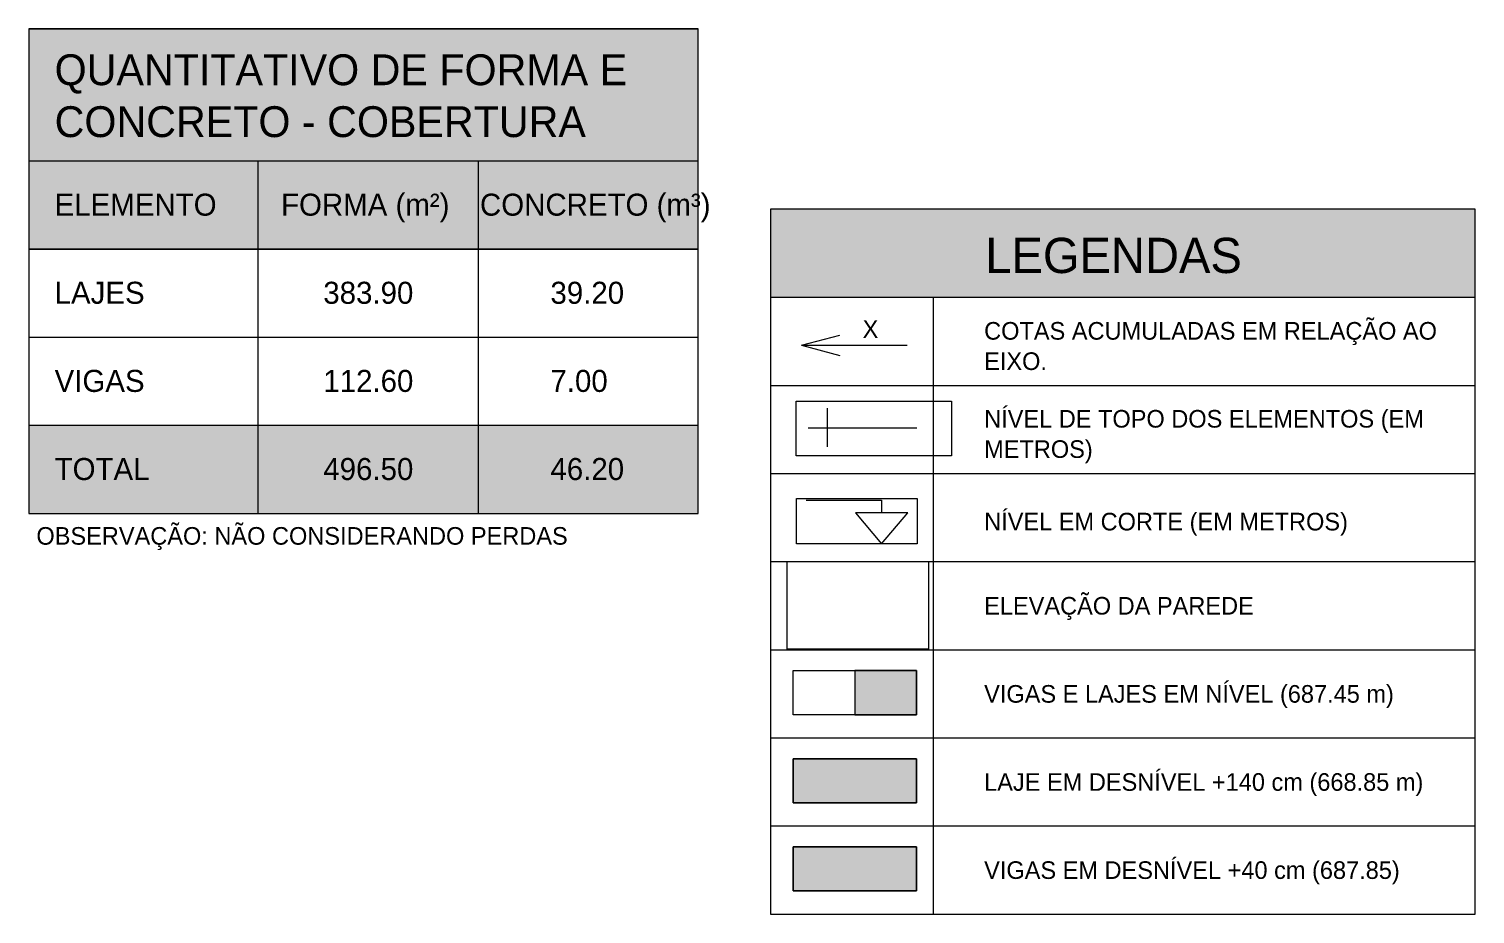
# Model space of a CAD drawing. Header units: centimetres. Extents: x 1490 to 17671, y -2277 to 8860.
# Drawn here: x 16029 to 17671, y -661 to 344 of the extents above; entities that cross this region are included whole.
import ezdxf

# ---------------------------------------------------------------- set-up
doc = ezdxf.new("R2010")
doc.units = ezdxf.units.CM
doc.linetypes.add('Tracejada', pattern=[0.635, 0.3175, -0.3175])
for name, color, linetype, lineweight, true_color in [('A-DETL-1', 1, 'Continuous', 9, 0xff0000), ('A-DETL-GENF-2', 8, 'Continuous', 9, 0x808080), ('A-DETL-GENF-3', 136, 'Continuous', 9, 0x008080), ('A-DETL-GENF-5', 36, 'Continuous', 9, 0x804000), ('A-DETL-GENF-6', 254, 'Continuous', 9, 0xe2e2e2), ('G-ANNO-TEXT-2', 1, 'Continuous', 9, 0xff0000)]:
    doc.layers.add(name, color=color, linetype=linetype, lineweight=lineweight, true_color=true_color)
for name, color, linetype, lineweight in [('A-DETL-THIN', 7, 'Continuous', 9), ('G-ANNO-REFR', 7, 'Tracejada', 9), ('G-ANNO-TEXT', 7, 'Continuous', 9)]:
    doc.layers.add(name, color=color, linetype=linetype, lineweight=lineweight)
doc.styles.add('Bahnschrift', font='', dxfattribs={"height": 20})
doc.styles.add('Bahnschrift_10', font='', dxfattribs={"height": 35})
doc.styles.add('Bahnschrift_11', font='', dxfattribs={"height": 25})
doc.styles.add('Bahnschrift_12', font='', dxfattribs={"height": 40})
doc.styles.get('Bahnschrift').set_extended_font_data('Bahnschrift')
doc.styles.get('Bahnschrift_10').set_extended_font_data('Bahnschrift')
doc.styles.get('Bahnschrift_11').set_extended_font_data('Bahnschrift')
doc.styles.get('Bahnschrift_12').set_extended_font_data('Bahnschrift')
picture_1 = doc.add_image_def('image1.png', size_in_pixel=(498, 175))
picture_2 = doc.add_image_def('image2.png', size_in_pixel=(846, 317))
picture_3 = doc.add_image_def('image3.jpg', size_in_pixel=(246, 153))

msp = doc.modelspace()

# ---------------------------------------------------------------- hatches: boundary and pattern name
at = {"layer": 'A-DETL-GENF-2'}
for points in [[(16789.3, 193.7), (16789.3, 343.7), (16029.3, 343.7), (16029.3, 193.7)], [(17671.5, 39.2), (17671.5, 139.2), (16871.5, 139.2), (16871.5, 39.2)], [(17037, -434.5), (17037, -384.5), (16967, -384.5), (16967, -434.5)]]:
    msp.add_hatch(color=256, dxfattribs=at).paths.add_polyline_path(points)
at = {"layer": 'A-DETL-GENF-3'}
msp.add_hatch(color=256, dxfattribs=at).paths.add_polyline_path([(16967, -534.5), (17037, -534.5), (17037, -484.5), (16897, -484.5), (16897, -534.5)])
at = {"layer": 'A-DETL-GENF-5'}
msp.add_hatch(color=256, dxfattribs=at).paths.add_polyline_path([(17037, -634.5), (17037, -584.5), (16897, -584.5), (16897, -634.5), (16967, -634.5)])
at = {"layer": 'A-DETL-GENF-6'}
for points in [[(16789.3, 93.7), (16789.3, 193.7), (16029.3, 193.7), (16029.3, 93.7)], [(16789.3, -206.3), (16789.3, -106.3), (16029.3, -106.3), (16029.3, -206.3)]]:
    msp.add_hatch(color=256, dxfattribs=at).paths.add_polyline_path(points)

# ---------------------------------------------------------------- linework, layer by layer
at = {"layer": 'A-DETL-1'}
for q in [(16950.2, -3.7), (17026.7, -15.3), (16950.2, -27)]:
    msp.add_line((16906.7, -15.3), q, dxfattribs=at)
at = {"layer": 'A-DETL-THIN'}
for p, q in [((16789.3, 343.7), (16029.3, 343.7)), ((16029.3, 343.7), (16029.3, 193.7)), ((16029.3, 343.7), (16789.3, 343.7)), ((16029.3, 343.7), (16029.3, -206.3)), ((16789.3, 193.7), (16789.3, 343.7)), ((16789.3, -206.3), (16789.3, 343.7)), ((16789.3, 193.7), (16029.3, 193.7)), ((16029.3, 193.7), (16029.3, 93.7)), ((16789.3, 193.7), (16029.3, 193.7)), ((16289.3, 193.7), (16289.3, -206.3)), ((16539.3, 193.7), (16539.3, -206.3)), ((16789.3, 93.7), (16789.3, 193.7)), ((17671.5, 139.2), (16871.5, 139.2)), ((16871.5, 139.2), (16871.5, 39.2)), ((16871.5, 139.2), (16871.5, 39.2)), ((17671.5, 139.2), (16871.5, 139.2)), ((17671.5, 39.2), (17671.5, 139.2)), ((17671.5, 39.2), (17671.5, 139.2)), ((16029.3, 93.7), (16789.3, 93.7)), ((16789.3, 93.7), (16029.3, 93.7)), ((16871.5, 39.2), (17671.5, 39.2)), ((16871.5, 39.2), (17671.5, 39.2)), ((16871.5, 39.2), (16871.5, -660.8)), ((17056, 39.2), (17056, -660.8)), ((17671.5, -660.8), (17671.5, 39.2)), ((16789.3, -6.3), (16029.3, -6.3)), ((16871.5, -60.8), (17671.5, -60.8)), ((16935.6, -86.7), (16935.6, -130.7)), ((16789.3, -106.3), (16029.3, -106.3)), ((16029.3, -106.3), (16029.3, -206.3)), ((16789.3, -106.3), (16029.3, -106.3)), ((16789.3, -206.3), (16789.3, -106.3)), ((16914, -109.1), (17037.5, -109.1)), ((16871.5, -160.8), (17671.5, -160.8)), ((16912, -190.9), (16997.6, -190.9)), ((16997.6, -190.9), (16997.6, -205.4)), ((16029.3, -206.3), (16789.3, -206.3)), ((16029.3, -206.3), (16789.3, -206.3)), ((17027.5, -205.4), (16968, -205.4)), ((16968, -205.4), (16997.6, -240.6)), ((16997.6, -240.6), (17027.5, -205.4)), ((16871.5, -260.8), (17671.5, -260.8)), ((16871.5, -360.8), (17671.5, -360.8)), ((16897, -384.5), (17037, -384.5)), ((16897, -434.5), (16897, -384.5)), ((17037, -384.5), (16967, -384.5)), ((16967, -384.5), (16967, -434.5)), ((16967, -384.5), (16967, -434.5)), ((17037, -434.5), (17037, -384.5)), ((17037, -384.5), (17037, -434.5)), ((17037, -434.5), (16897, -434.5)), ((16967, -434.5), (17037, -434.5)), ((16871.5, -460.8), (17671.5, -460.8)), ((16871.5, -460.8), (17671.5, -460.8)), ((17037, -484.5), (16897, -484.5)), ((16897, -484.5), (16897, -534.5)), ((16897, -484.5), (16897, -534.5)), ((16897, -484.5), (17037, -484.5)), ((16897, -534.5), (16897, -484.5)), ((17037, -534.5), (17037, -484.5)), ((17037, -484.5), (17037, -534.5)), ((16897, -534.5), (17037, -534.5)), ((17037, -534.5), (16897, -534.5)), ((16871.5, -560.8), (17671.5, -560.8)), ((16871.5, -560.8), (17671.5, -560.8)), ((17037, -584.5), (16897, -584.5)), ((16897, -584.5), (16897, -634.5)), ((16897, -584.5), (16897, -634.5)), ((16897, -584.5), (17037, -584.5)), ((16897, -634.5), (16897, -584.5)), ((17037, -634.5), (17037, -584.5)), ((17037, -584.5), (17037, -634.5)), ((16897, -634.5), (17037, -634.5)), ((17037, -634.5), (16897, -634.5)), ((16871.5, -660.8), (17671.5, -660.8))]:
    msp.add_line(p, q, dxfattribs=at)

# ---------------------------------------------------------------- texts
at = {"layer": 'G-ANNO-TEXT', "attachment_point": 1}
for s, insert, char_height, width, style in [('QUANTITATIVO DE FORMA E ', (16058.5, 314.9), 35, 766.413, 'Bahnschrift_10'), ('CONCRETO - COBERTURA', (16058.5, 256), 35, 694.261, 'Bahnschrift_10'), ('ELEMENTO', (16058.5, 156.8), 25, 211.645, 'Bahnschrift_11'), ('FORMA (m²)', (16315.6, 156.8), 25, 229.283, 'Bahnschrift_11'), ('CONCRETO (m³)', (16541.5, 156.8), 25, 302.236, 'Bahnschrift_11'), ('LEGENDAS', (17115.3, 106.7), 40, 343.924, 'Bahnschrift_12'), ('LAJES', (16058.5, 56.8), 25, 125.063, 'Bahnschrift_11'), ('383.90', (16363.6, 56.8), 25, 123.46, 'Bahnschrift_11'), ('39.20', (16621.5, 56.8), 25, 98.608, 'Bahnschrift_11'), ('COTAS ACUMULADAS EM RELAÇÃO AO ', (17114, 11.1), 20, 622.11, 'Bahnschrift'), ('EIXO.', (17114, -23.3), 20, 80.169, 'Bahnschrift'), ('VIGAS', (16058.5, -43.2), 25, 117.848, 'Bahnschrift_11'), ('112.60', (16363.6, -43.2), 25, 105.021, 'Bahnschrift_11'), ('7.00', (16621.5, -43.2), 25, 77.764, 'Bahnschrift_11'), ('NÍVEL DE TOPO DOS ELEMENTOS (EM ', (17114, -88.7), 20, 598.861, 'Bahnschrift'), ('METROS)', (17114, -123.1), 20, 142.7, 'Bahnschrift'), ('TOTAL', (16058.5, -143.2), 25, 120.253, 'Bahnschrift_11'), ('496.50', (16363.6, -143.2), 25, 123.46, 'Bahnschrift_11'), ('46.20', (16621.5, -143.2), 25, 100.211, 'Bahnschrift_11'), ('NÍVEL EM CORTE (EM METROS)', (17114, -205.4), 20, 488.228, 'Bahnschrift'), ('ELEVAÇÃO DA PAREDE', (17114, -300.9), 20, 365.569, 'Bahnschrift'), ('VIGAS E LAJES EM NÍVEL (687.45 m)', (17114, -400.9), 20, 572.405, 'Bahnschrift'), ('LAJE EM DESNÍVEL +140 cm (668.85 m)', (17114, -500.9), 20, 614.093, 'Bahnschrift'), ('VIGAS EM DESNÍVEL +40 cm (687.85)', (17114, -600.9), 20, 578.017, 'Bahnschrift')]:
    msp.add_mtext(s, dxfattribs=dict(at, insert=insert, char_height=char_height, width=width, style=style))
at = {"layer": 'G-ANNO-TEXT-2', "char_height": 20, "attachment_point": 1, "style": 'Bahnschrift'}
for s, insert, width in [('X', (16976, 13.1), 19.241), ('OBSERVAÇÃO: NÃO CONSIDERANDO PERDAS', (16037.8, -221.6), 710.295)]:
    msp.add_mtext(s, dxfattribs=dict(at, insert=insert, width=width))

# ---------------------------------------------------------------- pictures from other files: only their frames are drawn
at = {"layer": 'G-ANNO-REFR'}
image = msp.add_image(picture_1, insert=(16900.4, -140.7), size_in_units=(176.6, 62.1), dxfattribs=at)
image.dxf.flags = 7
image = msp.add_image(picture_2, insert=(16901, -240.6), size_in_units=(137.1, 51.4), dxfattribs=at)
image.dxf.flags = 7
image = msp.add_image(picture_3, insert=(16890.3, -360.2), size_in_units=(160.4, 99.7), dxfattribs=at)
image.dxf.flags = 7

doc.saveas('drawing.dxf')
